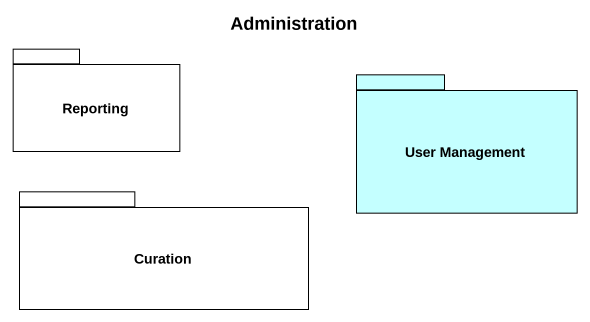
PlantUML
@startuml
title Administration
package Reporting {
}
package "User Management" as User_Management #C4FFFF {
}
package Curation {
}
@enduml
